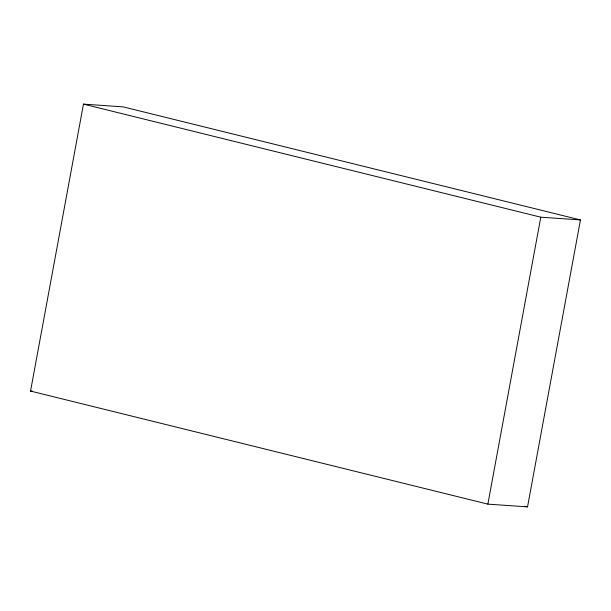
<?xml version="1.0" encoding="UTF-8"?>
<svg xmlns="http://www.w3.org/2000/svg" width="611" height="611" viewBox="0 0 611 611"><rect width="100%" height="100%" fill="white"/><g stroke="black" fill="none" stroke-linecap="round" stroke-linejoin="round"><path stroke-width="0.92" d="M30.55 391.071L83.47 104.122L123.132 106.864L580.45 219.929L527.53 506.878L487.868 504.136L30.55 391.071L32.436 391.2M487.868 504.136L540.788 217.188L580.45 219.929M83.47 104.122L540.788 217.188M524.757 506.191L527.53 506.878"/></g></svg>
